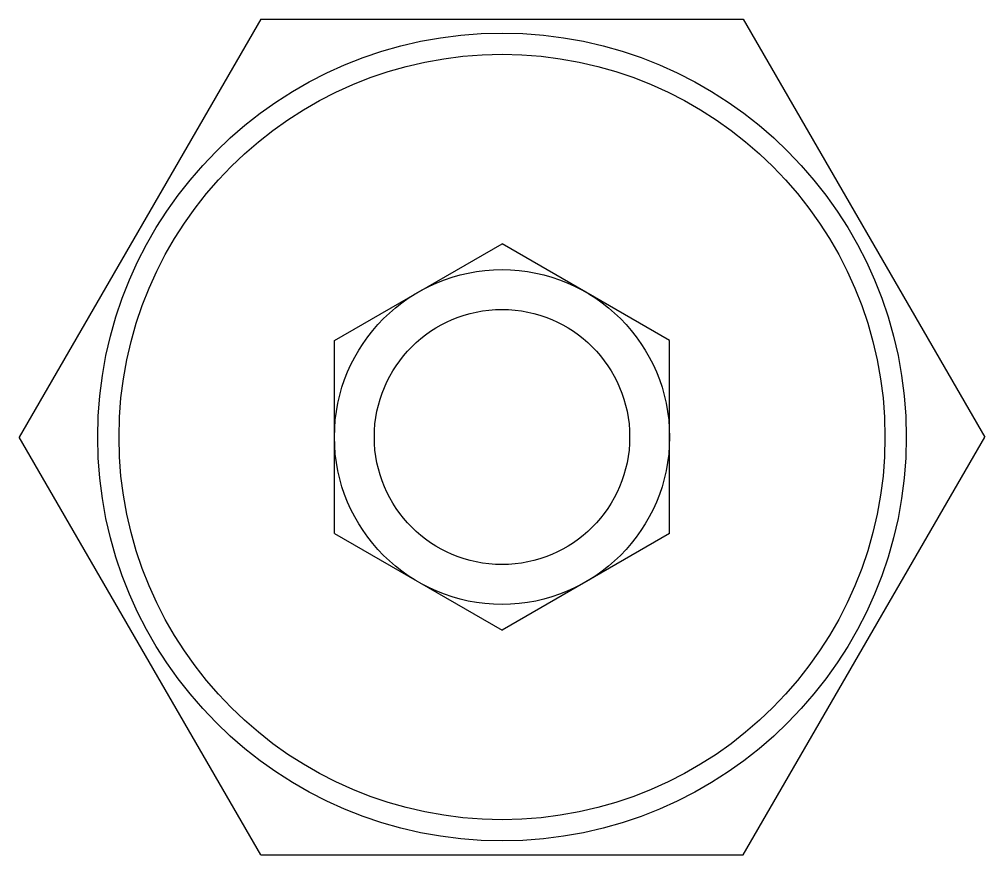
# Model space of a CAD drawing. Header units: millimetres. Extents: x 0 to 22.7, y 0 to 19.6.
import ezdxf

# ---------------------------------------------------------------- set-up
doc = ezdxf.new("R2010")
doc.units = ezdxf.units.MM

# ---------------------------------------------------------------- blocks, each defined once
blk = doc.blocks.new('Hex Head Screw - 10 mm top')
at = {"color": 0, "linetype": 'Continuous'}
for p, q in [((-7.874, 4.546), (0, 9.092)), ((7.874, 4.546), (0, 9.092)), ((-7.874, -4.546), (-7.874, 4.546)), ((7.874, -4.546), (7.874, 4.546)), ((-7.874, -4.546), (0, -9.092)), ((7.874, -4.546), (0, -9.092))]:
    blk.add_line(p, q, dxfattribs=at)
blk.add_circle((0, 0), 7.874, dxfattribs=at)
blk = doc.blocks.new('Su 25')
at = {"color": 1, "linetype": 'Continuous'}
for p, q in [((-5.671, 9.823), (-11.343, 0)), ((-5.671, 9.823), (5.671, 9.823)), ((5.671, 9.823), (11.343, 0)), ((-5.671, -9.823), (-11.343, 0)), ((5.671, -9.823), (11.343, 0)), ((-5.671, -9.823), (5.671, -9.823))]:
    blk.add_line(p, q, dxfattribs=at)
at = {"color": 1}
for radius in [9.5, 9]:
    blk.add_circle((0, 0), radius, dxfattribs=at)
blk.add_circle((0, 0), 3)
at = {"xscale": 0.5, "yscale": 0.5, "zscale": 0.5}
blk.add_blockref('Hex Head Screw - 10 mm top', (0, 0), dxfattribs=at)

msp = doc.modelspace()

# ---------------------------------------------------------------- block references
msp.add_blockref('Su 25', (11.343, 9.823))

doc.saveas('drawing.dxf')
